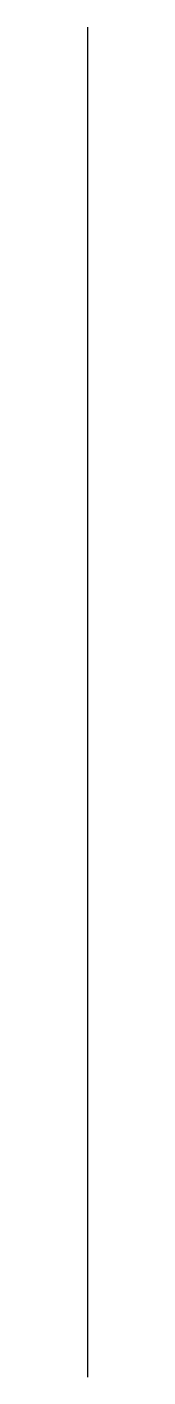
# Model space of a CAD drawing. Header units: millimetres. Extents: x 20 to 20, y 15 to 20.
import ezdxf

# ---------------------------------------------------------------- set-up
doc = ezdxf.new("R2010")
doc.units = ezdxf.units.MM
doc.layers.get('0').update_dxf_attribs({"lineweight": 25, "true_color": 0xffffff})

msp = doc.modelspace()

# ---------------------------------------------------------------- linework, layer by layer
msp.add_line((20, 20), (20, 15))

doc.saveas('drawing.dxf')
